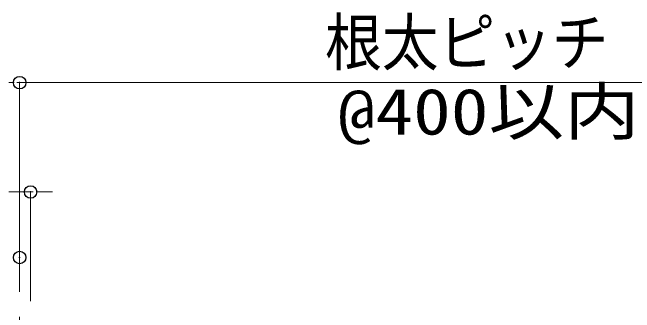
# Model space of a CAD drawing. Units: millimetres, scale not verified. Extents: x -12715 to 12220, y -3398 to 4210.
# Drawn here: x -166.9 to -24.6, y 2829.1 to 2897.8 of the extents above; entities that cross this region are included whole.
import ezdxf
from ezdxf.enums import TextEntityAlignment as Align

# ---------------------------------------------------------------- set-up
doc = ezdxf.new("R2010")
doc.units = ezdxf.units.MM
doc.header["$LTSCALE"] = 5.7
doc.header["$PDMODE"] = 32
doc.header["$PDSIZE"] = 2.85
doc.linetypes.add('CHAIN1', pattern=[8, 5, -1, 1, -1])
for name, color, linetype, lineweight in [('0-3_寸法', 7, 'Continuous', 9), ('0-4_一般', 4, 'Continuous', 9), ('0-7_0', 7, 'Continuous', 9)]:
    doc.layers.add(name, color=color, linetype=linetype, lineweight=lineweight)
doc.layers.add('0-8_DEFPOINTS', color=7, linetype='Continuous')
doc.styles.add('ＭＳ ゴシック', font='')
doc.styles.get('ＭＳ ゴシック').set_extended_font_data('MS Gothic')

# ---------------------------------------------------------------- blocks, each defined once
blk = doc.blocks.new('_DOT')
at = {"layer": '0-7_0'}
for p, q in [((-20, 0), (-40, 0)), ((-10, 0), (10, 0))]:
    blk.add_line(p, q, dxfattribs=at)

msp = doc.modelspace()

# ---------------------------------------------------------------- linework, layer by layer
at = {"layer": '0-3_寸法'}
for p, q in [((-165.251, 2846.707), (-165.251, 2881.707)), ((-167.751, 2856.707), (-162.751, 2856.707)), ((-162.751, 2831.707), (-162.751, 2856.707)), ((-160.248, 2856.707), (-157.744, 2856.707))]:
    msp.add_line(p, q, dxfattribs=at)
at = {"layer": '0-3_寸法', "color": 4}
msp.add_line((-165.251, 2881.707), (33.749, 2881.707), dxfattribs=at)
at = {"layer": '0-4_一般', "linetype": 'CHAIN1'}
msp.add_line((-165.251, 2862.364), (-165.251, 2613.364), dxfattribs=at)
at = {"layer": '0-8_DEFPOINTS'}
for p in [(-165.251, 2881.707), (-162.751, 2856.707), (-165.251, 2841.707)]:
    msp.add_point(p, dxfattribs=at)

# ---------------------------------------------------------------- block references
at = {"layer": '0-3_寸法', "xscale": 0.06259308, "yscale": 0.06259308}
msp.add_blockref('_DOT', (-165.251, 2881.707), dxfattribs=at)
at = {"layer": '0-3_寸法', "xscale": 0.06259308, "yscale": 0.06259308, "rotation": 180}
msp.add_blockref('_DOT', (-162.751, 2856.707), dxfattribs=at)

# ---------------------------------------------------------------- texts
at = {"layer": '0-3_寸法', "color": 4, "style": 'ＭＳ ゴシック'}
for s, width, p in [('根太ピッチ', 0.9, (-95.389, 2882.499)), ('@400以内', 1.2, (-92.5, 2866.656))]:
    msp.add_text(s, height=10.56, dxfattribs=dict(at, width=width)).set_placement(p, align=Align.BOTTOM_LEFT)

doc.saveas('drawing.dxf')
